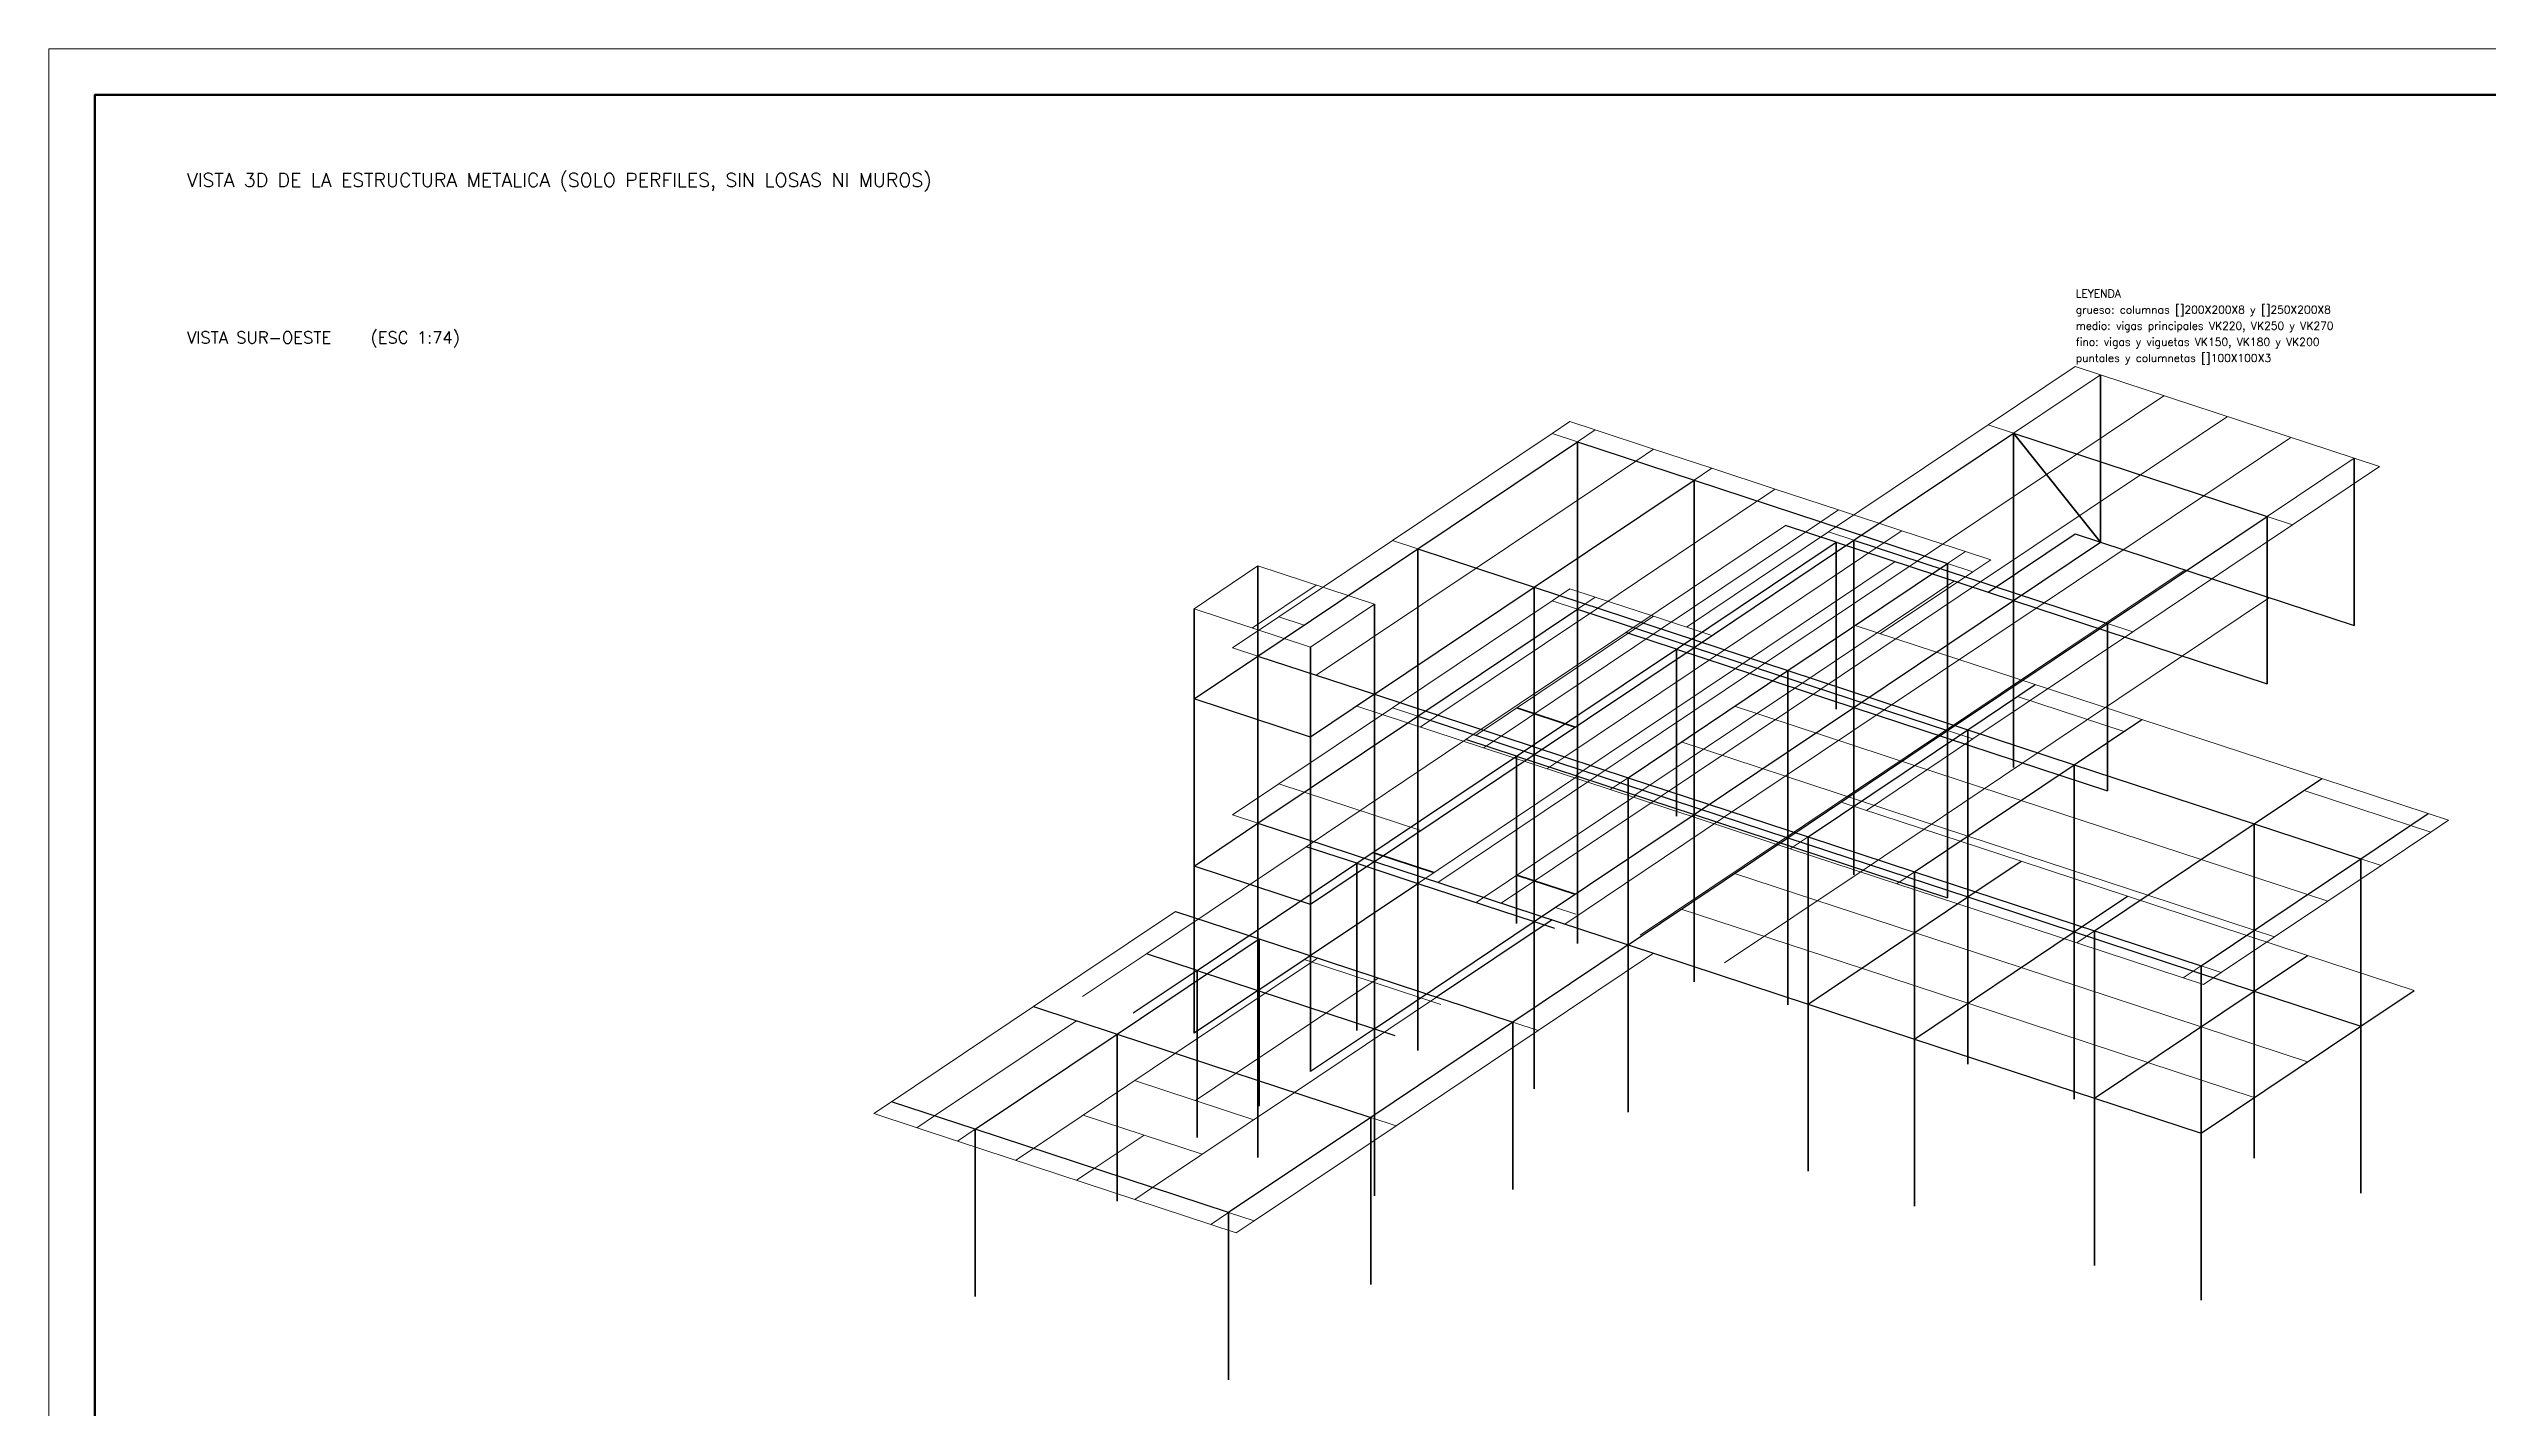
# Model space of a CAD drawing. Header units: metres. Extents: x 0 to 84, y 0 to 59.4.
# Drawn here: x 0 to 52.9, y 29.9 to 59.4 of the extents above; entities that cross this region are included whole.
import ezdxf

# ---------------------------------------------------------------- set-up
doc = ezdxf.new("R2010")
doc.units = ezdxf.units.M
for name, color, linetype, lineweight in [('BORDER_LIMITS', 7, 'Continuous', 18), ('DRAWING_BORDER', 7, 'Continuous', 50), ('E_ARMADO', 7, 'Continuous', 35), ('E_ARMADO_FINO', 7, 'Continuous', 18), ('E_COLUMNAS', 7, 'Continuous', 35), ('E_TEXTO', 7, 'Continuous', 13), ('E_TITULO', 7, 'Continuous', 25), ('E_VIGAS_ACERO', 7, 'Continuous', 25)]:
    doc.layers.add(name, color=color, linetype=linetype, lineweight=lineweight)
doc.styles.add('KUBIEC', font='romans.shx')

msp = doc.modelspace()

# ---------------------------------------------------------------- linework, layer by layer
at = {"layer": 'BORDER_LIMITS'}
msp.add_lwpolyline([(0, 0), (84, 0), (84, 59.4), (0, 59.4)], close=True, dxfattribs=at)
at = {"layer": 'DRAWING_BORDER'}
msp.add_lwpolyline([(1, 1), (83, 1), (83, 58.4), (1, 58.4)], close=True, dxfattribs=at)
at = {"layer": 'E_ARMADO'}
for p, q in [((44.539, 48.689), (44.539, 52.319)), ((42.651, 51.053), (44.539, 48.689)), ((50.043, 46.88), (50.043, 50.51)), ((33.134, 44.672), (31.868, 45.088)), ((28.742, 41.946), (30.063, 41.512)), ((33.134, 41.042), (31.868, 41.458))]:
    msp.add_line(p, q, dxfattribs=at)
at = {"layer": 'E_ARMADO_FINO'}
for p, q in [((42.101, 51.234), (43.989, 52.5)), ((43.989, 52.5), (44.539, 52.319)), ((42.651, 51.053), (44.539, 52.319)), ((44.539, 52.319), (50.043, 50.51)), ((44.027, 50.601), (45.915, 51.867)), ((45.403, 50.149), (47.291, 51.415)), ((29.166, 48.721), (32.634, 51.046)), ((32.634, 51.046), (33.019, 51.304)), ((33.184, 50.865), (32.634, 51.046)), ((33.019, 51.304), (33.569, 51.123)), ((33.184, 50.865), (33.569, 51.123)), ((33.569, 51.123), (34.835, 50.707)), ((38.633, 48.909), (42.101, 51.234)), ((42.651, 51.053), (42.101, 51.234)), ((46.779, 49.696), (48.667, 50.962)), ((30.982, 48.124), (34.45, 50.449)), ((34.45, 50.449), (34.835, 50.707)), ((34.835, 50.707), (36.101, 50.291)), ((35.715, 50.033), (36.101, 50.291)), ((36.101, 50.291), (37.476, 49.839)), ((40.559, 48.276), (44.027, 50.601)), ((50.043, 50.51), (48.154, 49.244)), ((48.705, 49.063), (50.593, 50.329)), ((50.043, 50.51), (50.593, 50.329)), ((37.091, 49.581), (37.476, 49.839)), ((37.476, 49.839), (38.852, 49.387)), ((41.935, 47.823), (45.403, 50.149)), ((33.623, 47.255), (37.091, 49.581)), ((38.467, 49.128), (38.852, 49.387)), ((38.852, 49.387), (40.228, 48.935)), ((43.311, 47.371), (46.779, 49.696)), ((48.705, 49.063), (48.154, 49.244)), ((26.699, 47.067), (29.166, 48.721)), ((29.716, 48.54), (29.166, 48.721)), ((34.231, 46.726), (37.699, 49.051)), ((34.999, 46.803), (38.467, 49.128)), ((38.633, 48.909), (35.55, 46.842)), ((39.183, 48.728), (38.633, 48.909)), ((39.843, 48.676), (40.228, 48.935)), ((40.228, 48.935), (41.604, 48.482)), ((45.237, 46.738), (48.705, 49.063)), ((24.861, 47.242), (26.248, 48.172)), ((26.248, 48.172), (28.779, 47.34)), ((36.375, 46.351), (39.843, 48.676)), ((36.615, 45.942), (40.083, 48.267)), ((37.091, 45.95), (40.559, 48.276)), ((41.218, 48.224), (41.604, 48.482)), ((41.218, 48.224), (41.769, 48.043)), ((41.604, 48.482), (42.154, 48.301)), ((41.769, 48.043), (42.154, 48.301)), ((27.514, 47.756), (26.126, 46.826)), ((27.514, 45.799), (30.982, 48.124)), ((32.634, 47.416), (33.019, 47.674)), ((33.019, 47.674), (33.569, 47.493)), ((37.899, 45.52), (41.367, 47.845)), ((38.467, 45.498), (41.935, 47.823)), ((39.765, 46.7), (41.769, 48.043)), ((44.486, 46.82), (46.374, 48.086)), ((27.392, 46.41), (24.861, 47.242)), ((28.779, 47.34), (27.392, 46.41)), ((29.166, 45.091), (32.634, 47.416)), ((30.155, 44.93), (33.623, 47.255)), ((33.184, 47.235), (32.634, 47.416)), ((33.184, 47.235), (33.569, 47.493)), ((33.569, 47.493), (34.835, 47.077)), ((39.843, 45.046), (43.311, 47.371)), ((46.32, 46.217), (48.208, 47.483)), ((25.698, 46.396), (26.699, 47.067)), ((27.25, 46.886), (26.699, 47.067)), ((30.762, 44.401), (34.231, 46.726)), ((30.982, 44.494), (34.45, 46.819)), ((31.531, 44.478), (34.999, 46.803)), ((34.45, 46.819), (34.835, 47.077)), ((34.835, 47.077), (36.101, 46.661)), ((39.215, 46.88), (43.122, 45.596)), ((41.018, 44.495), (44.486, 46.82)), ((45.237, 46.738), (41.769, 44.413)), ((45.237, 46.738), (44.686, 46.919)), ((26.248, 46.215), (25.698, 46.396)), ((32.907, 44.026), (36.375, 46.351)), ((42.852, 43.892), (46.32, 46.217)), ((33.147, 43.617), (36.615, 45.942)), ((33.623, 43.625), (37.091, 45.95)), ((43.122, 45.596), (45.433, 44.836)), ((26.699, 43.437), (29.166, 45.091)), ((28.394, 45.124), (33.897, 43.315)), ((29.716, 44.91), (29.166, 45.091)), ((34.431, 43.195), (37.899, 45.52)), ((34.999, 43.173), (38.467, 45.498)), ((36.375, 42.721), (39.843, 45.046)), ((40.502, 43.839), (36.594, 45.124)), ((42.737, 45.338), (45.048, 44.578)), ((30.155, 44.93), (29.77, 44.672)), ((31.531, 44.478), (31.146, 44.22)), ((37.55, 42.169), (41.018, 44.495)), ((41.769, 44.413), (41.218, 44.594)), ((45.433, 44.836), (49.341, 43.552)), ((27.294, 42.075), (30.762, 44.401)), ((32.907, 44.026), (32.521, 43.767)), ((39.346, 43.064), (35.438, 44.349)), ((41.769, 44.413), (39.457, 42.863)), ((25.698, 42.765), (26.699, 43.437)), ((27.25, 43.256), (26.699, 43.437)), ((29.716, 41.279), (33.184, 43.605)), ((30.155, 41.3), (33.623, 43.625)), ((34.282, 43.573), (33.897, 43.315)), ((39.384, 41.566), (42.852, 43.892)), ((42.813, 43.079), (40.502, 43.839)), ((49.341, 43.552), (51.652, 42.792)), ((27.25, 43.256), (29.781, 42.424)), ((30.982, 40.863), (34.45, 43.189)), ((31.531, 40.848), (34.999, 43.173)), ((33.897, 43.315), (37.804, 42.031)), ((38.906, 43.044), (42.814, 41.759)), ((41.657, 42.304), (39.346, 43.064)), ((46.72, 41.795), (42.813, 43.079)), ((48.955, 43.293), (51.267, 42.534)), ((26.248, 42.584), (25.698, 42.765)), ((32.907, 40.396), (36.375, 42.721)), ((50.628, 41.666), (51.707, 42.389)), ((51.267, 42.534), (51.707, 42.389)), ((51.652, 42.792), (52.092, 42.647)), ((51.707, 42.389), (52.092, 42.647)), ((23.826, 39.75), (27.294, 42.075)), ((34.544, 40.154), (37.55, 42.169)), ((38.19, 42.289), (37.804, 42.031)), ((37.804, 42.031), (40.116, 41.271)), ((45.564, 41.02), (41.657, 42.304)), ((36.378, 39.551), (39.384, 41.566)), ((40.502, 40.209), (36.594, 41.493)), ((40.501, 41.529), (40.116, 41.271)), ((42.814, 41.759), (45.125, 40.999)), ((49.032, 41.035), (46.72, 41.795)), ((49.472, 40.89), (50.628, 41.666)), ((50.188, 41.81), (50.628, 41.666)), ((40.116, 41.271), (44.023, 39.986)), ((45.125, 40.999), (49.032, 39.715)), ((47.876, 40.26), (45.564, 41.02)), ((48.316, 40.115), (49.472, 40.89)), ((49.032, 41.035), (49.472, 40.89)), ((21.376, 38.603), (24.459, 40.67)), ((33.15, 40.613), (32.71, 40.757)), ((39.346, 39.434), (35.438, 40.718)), ((44.408, 40.245), (44.023, 39.986)), ((47.876, 40.26), (48.316, 40.115)), ((22.439, 38.82), (23.826, 39.75)), ((32.328, 38.083), (34.833, 39.762)), ((42.813, 39.449), (40.502, 40.209)), ((44.023, 39.986), (46.334, 39.227)), ((47.16, 39.34), (48.316, 40.115)), ((49.032, 39.715), (51.344, 38.955)), ((24.458, 37.59), (27.54, 39.657)), ((25.778, 37.156), (28.861, 39.223)), ((27.25, 39.626), (29.781, 38.794)), ((41.657, 38.674), (39.346, 39.434)), ((46.72, 38.165), (42.813, 39.449)), ((46.72, 39.485), (46.334, 39.227)), ((46.334, 39.227), (46.774, 39.082)), ((46.72, 39.485), (47.16, 39.34)), ((46.774, 39.082), (47.16, 39.34)), ((27.044, 36.74), (30.127, 38.807)), ((29.781, 38.794), (30.221, 38.649)), ((45.564, 37.39), (41.657, 38.674)), ((18.293, 36.536), (21.376, 38.603)), ((19.229, 36.229), (22.311, 38.296)), ((32.328, 38.083), (31.778, 38.264)), ((49.032, 37.405), (46.72, 38.165)), ((21.375, 35.523), (24.458, 37.59)), ((29.245, 36.016), (32.328, 38.083)), ((24.892, 36.562), (25.778, 37.156)), ((47.876, 36.63), (45.564, 37.39)), ((18.293, 36.536), (17.908, 36.278)), ((26.158, 36.146), (23.571, 36.996)), ((23.961, 34.673), (27.044, 36.74)), ((17.908, 36.278), (19.724, 35.681)), ((19.229, 36.229), (18.843, 35.97)), ((25.04, 35.396), (22.454, 36.247)), ((26.163, 33.949), (29.245, 36.016)), ((29.245, 36.016), (28.695, 36.197)), ((20.109, 35.939), (19.724, 35.681)), ((19.724, 35.681), (25.227, 33.872)), ((21.375, 35.523), (20.99, 35.265)), ((22.696, 35.089), (23.775, 35.812)), ((22.696, 35.089), (22.31, 34.831)), ((23.961, 34.673), (23.576, 34.415)), ((25.612, 34.13), (25.227, 33.872)), ((26.163, 33.949), (25.612, 34.13)), ((25.777, 33.691), (26.163, 33.949)), ((25.227, 33.872), (25.777, 33.691))]:
    msp.add_line(p, q, dxfattribs=at)
at = {"layer": 'E_COLUMNAS'}
for p, q in [((33.184, 47.235), (33.184, 50.865)), ((42.651, 47.423), (42.651, 51.053)), ((35.715, 46.403), (35.715, 50.033)), ((48.154, 45.614), (48.154, 49.244)), ((39.183, 45.098), (39.183, 48.728)), ((26.248, 46.215), (26.248, 48.172)), ((29.716, 44.91), (29.716, 48.54)), ((38.799, 45.059), (38.799, 48.689)), ((41.218, 44.594), (41.218, 48.224)), ((32.247, 44.078), (32.247, 47.708)), ((24.861, 45.285), (24.861, 47.242)), ((28.779, 45.383), (28.779, 47.34)), ((33.184, 43.605), (33.184, 47.235)), ((42.651, 43.793), (42.651, 47.423)), ((44.686, 43.289), (44.686, 46.919)), ((26.248, 42.584), (26.248, 46.215)), ((27.392, 44.452), (27.392, 46.41)), ((35.331, 42.734), (35.331, 46.364)), ((35.715, 42.772), (35.715, 46.403)), ((37.75, 42.268), (37.75, 45.899)), ((24.861, 41.654), (24.861, 45.285)), ((28.779, 41.752), (28.779, 45.383)), ((39.183, 41.467), (39.183, 45.098)), ((29.716, 41.279), (29.716, 44.91)), ((41.218, 40.963), (41.218, 44.594)), ((41.658, 40.984), (41.658, 44.614)), ((27.392, 40.822), (27.392, 44.452)), ((31.863, 40.409), (31.863, 44.039)), ((32.247, 40.447), (32.247, 44.078)), ((33.184, 39.974), (33.184, 43.605)), ((34.282, 39.943), (34.282, 43.573)), ((43.969, 40.224), (43.969, 43.854)), ((26.248, 38.954), (26.248, 42.584)), ((35.715, 39.142), (35.715, 42.772)), ((47.876, 38.94), (47.876, 42.57)), ((37.75, 38.638), (37.75, 42.268)), ((38.19, 38.659), (38.19, 42.289)), ((24.861, 38.024), (24.861, 41.654)), ((28.395, 38.083), (28.395, 41.714)), ((28.779, 38.122), (28.779, 41.752)), ((40.501, 37.899), (40.501, 41.529)), ((50.188, 38.18), (50.188, 41.81)), ((27.392, 37.192), (27.392, 40.822)), ((29.716, 37.649), (29.716, 41.279)), ((41.658, 37.354), (41.658, 40.984)), ((32.247, 36.817), (32.247, 40.447)), ((44.408, 36.615), (44.408, 40.245)), ((26.275, 36.443), (26.275, 40.073)), ((34.282, 36.313), (34.282, 39.943)), ((43.969, 36.594), (43.969, 40.224)), ((24.927, 35.758), (24.927, 39.388)), ((46.72, 35.855), (46.72, 39.485)), ((26.248, 35.324), (26.248, 38.954)), ((38.19, 35.029), (38.19, 38.659)), ((47.876, 35.31), (47.876, 38.94)), ((28.779, 34.492), (28.779, 38.122)), ((31.778, 34.634), (31.778, 38.264)), ((50.188, 34.55), (50.188, 38.18)), ((23.192, 34.376), (23.192, 38.006)), ((40.501, 34.269), (40.501, 37.899)), ((44.408, 32.984), (44.408, 36.615)), ((28.695, 32.567), (28.695, 36.197)), ((20.109, 32.309), (20.109, 35.939)), ((46.72, 32.225), (46.72, 35.855)), ((25.612, 30.5), (25.612, 34.13))]:
    msp.add_line(p, q, dxfattribs=at)
at = {"layer": 'E_VIGAS_ACERO'}
for p, q in [((29.716, 48.54), (33.184, 50.865)), ((33.184, 50.865), (35.715, 50.033)), ((39.183, 48.728), (42.651, 51.053)), ((42.651, 51.053), (48.154, 49.244)), ((32.247, 47.708), (35.715, 50.033)), ((35.715, 50.033), (41.218, 48.224)), ((44.686, 46.919), (48.154, 49.244)), ((35.715, 46.403), (39.183, 48.728)), ((38.799, 48.689), (37.699, 49.051)), ((39.183, 48.728), (44.686, 46.919)), ((42.101, 47.604), (43.989, 48.87)), ((43.989, 48.87), (44.539, 48.689)), ((26.248, 46.215), (29.716, 48.54)), ((29.716, 48.54), (32.247, 47.708)), ((35.331, 46.364), (38.799, 48.689)), ((37.75, 45.899), (41.218, 48.224)), ((38.799, 48.689), (42.651, 47.423)), ((42.651, 47.423), (44.539, 48.689)), ((44.539, 48.689), (50.043, 46.88)), ((28.779, 45.383), (32.247, 47.708)), ((32.247, 47.708), (37.75, 45.899)), ((29.716, 44.91), (33.184, 47.235)), ((33.184, 47.235), (35.715, 46.403)), ((39.183, 45.098), (42.651, 47.423)), ((42.651, 47.423), (48.154, 45.614)), ((35.331, 46.364), (34.231, 46.726)), ((41.218, 44.594), (44.686, 46.919)), ((24.861, 45.285), (26.248, 46.215)), ((26.248, 46.215), (28.779, 45.383)), ((31.863, 44.039), (35.331, 46.364)), ((32.247, 44.078), (35.715, 46.403)), ((35.331, 46.364), (39.183, 45.098)), ((35.715, 46.403), (41.218, 44.594)), ((34.282, 43.573), (37.75, 45.899)), ((37.75, 45.899), (41.658, 44.614)), ((41.658, 44.614), (43.122, 45.596)), ((27.392, 44.452), (24.861, 45.285)), ((28.779, 45.383), (27.392, 44.452)), ((28.779, 45.383), (34.282, 43.573)), ((35.715, 42.772), (39.183, 45.098)), ((39.183, 45.098), (44.686, 43.289)), ((26.248, 42.584), (29.716, 44.91)), ((29.716, 44.91), (32.247, 44.078)), ((37.75, 42.268), (41.218, 44.594)), ((38.19, 42.289), (41.658, 44.614)), ((41.658, 44.614), (43.969, 43.854)), ((43.969, 43.854), (45.433, 44.836)), ((28.395, 41.714), (31.863, 44.039)), ((28.779, 41.752), (32.247, 44.078)), ((31.863, 44.039), (30.762, 44.401)), ((31.863, 44.039), (33.184, 43.605)), ((32.247, 44.078), (37.75, 42.268)), ((33.184, 43.605), (35.715, 42.772)), ((34.282, 43.573), (38.19, 42.289)), ((40.501, 41.529), (43.969, 43.854)), ((43.969, 43.854), (47.876, 42.57)), ((47.876, 42.57), (49.341, 43.552)), ((24.861, 41.654), (26.248, 42.584)), ((26.248, 42.584), (28.779, 41.752)), ((32.247, 40.447), (35.715, 42.772)), ((35.715, 42.772), (41.218, 40.963)), ((44.408, 40.245), (47.876, 42.57)), ((47.876, 42.57), (50.188, 41.81)), ((50.188, 41.81), (51.652, 42.792)), ((28.395, 41.714), (27.294, 42.075)), ((34.282, 39.943), (37.75, 42.268)), ((37.75, 42.268), (41.658, 40.984)), ((38.19, 42.289), (40.501, 41.529)), ((27.392, 40.822), (24.861, 41.654)), ((24.927, 39.388), (28.395, 41.714)), ((28.779, 41.752), (27.392, 40.822)), ((28.395, 41.714), (29.716, 41.279)), ((28.779, 41.752), (34.282, 39.943)), ((40.501, 41.529), (44.408, 40.245)), ((41.658, 40.984), (42.814, 41.759)), ((46.72, 39.485), (50.188, 41.81)), ((26.248, 38.954), (29.716, 41.279)), ((29.716, 41.279), (32.247, 40.447)), ((38.19, 38.659), (41.658, 40.984)), ((41.658, 40.984), (43.969, 40.224)), ((43.969, 40.224), (45.125, 40.999)), ((24.459, 40.67), (26.275, 40.073)), ((28.779, 38.122), (32.247, 40.447)), ((32.632, 40.486), (30.127, 38.807)), ((32.247, 40.447), (32.688, 40.303)), ((44.408, 40.245), (46.72, 39.485)), ((23.192, 38.006), (26.275, 40.073)), ((24.927, 39.388), (23.826, 39.75)), ((26.275, 40.073), (31.778, 38.264)), ((34.282, 39.943), (31.778, 38.264)), ((34.282, 39.943), (38.19, 38.659)), ((40.501, 37.899), (43.969, 40.224)), ((43.969, 40.224), (47.876, 38.94)), ((47.876, 38.94), (49.032, 39.715)), ((24.927, 39.388), (23.54, 38.458)), ((24.927, 39.388), (26.248, 38.954)), ((26.248, 38.954), (24.861, 38.024)), ((26.248, 38.954), (28.779, 38.122)), ((38.19, 38.659), (40.501, 37.899)), ((44.408, 36.615), (47.876, 38.94)), ((47.876, 38.94), (50.188, 38.18)), ((50.188, 38.18), (51.344, 38.955)), ((21.376, 38.603), (23.192, 38.006)), ((28.779, 38.122), (27.392, 37.192)), ((31.778, 38.264), (28.695, 36.197)), ((28.779, 38.122), (29.22, 37.977)), ((46.72, 35.855), (50.188, 38.18)), ((20.109, 35.939), (23.192, 38.006)), ((23.192, 38.006), (28.695, 36.197)), ((40.501, 37.899), (44.408, 36.615)), ((20.109, 35.939), (18.293, 36.536)), ((44.408, 36.615), (46.72, 35.855)), ((28.695, 36.197), (25.612, 34.13)), ((25.612, 34.13), (20.109, 35.939))]:
    msp.add_line(p, q, dxfattribs=at)

# ---------------------------------------------------------------- texts
at = {"layer": 'E_TEXTO', "style": 'KUBIEC'}
for s, p in [('LEYENDA', (44, 54)), ('grueso: columnas []200X200X8 y []250X200X8', (44, 53.65)), ('medio: vigas principales VK220, VK250 y VK270', (44, 53.3)), ('fino: vigas y viguetas VK150, VK180 y VK200', (44, 52.95)), ('puntales y columnetas []100X100X3', (44, 52.6))]:
    msp.add_text(s, height=0.17, dxfattribs=at).set_placement(p)
at = {"layer": 'E_TITULO', "style": 'KUBIEC'}
for s, height, p in [('VISTA 3D DE LA ESTRUCTURA METALICA (SOLO PERFILES, SIN LOSAS NI MUROS)', 0.3, (3, 56.4)), ('VISTA SUR-OESTE   (ESC 1:74)', 0.26, (3, 53))]:
    msp.add_text(s, height=height, dxfattribs=at).set_placement(p)

doc.saveas('drawing.dxf')
